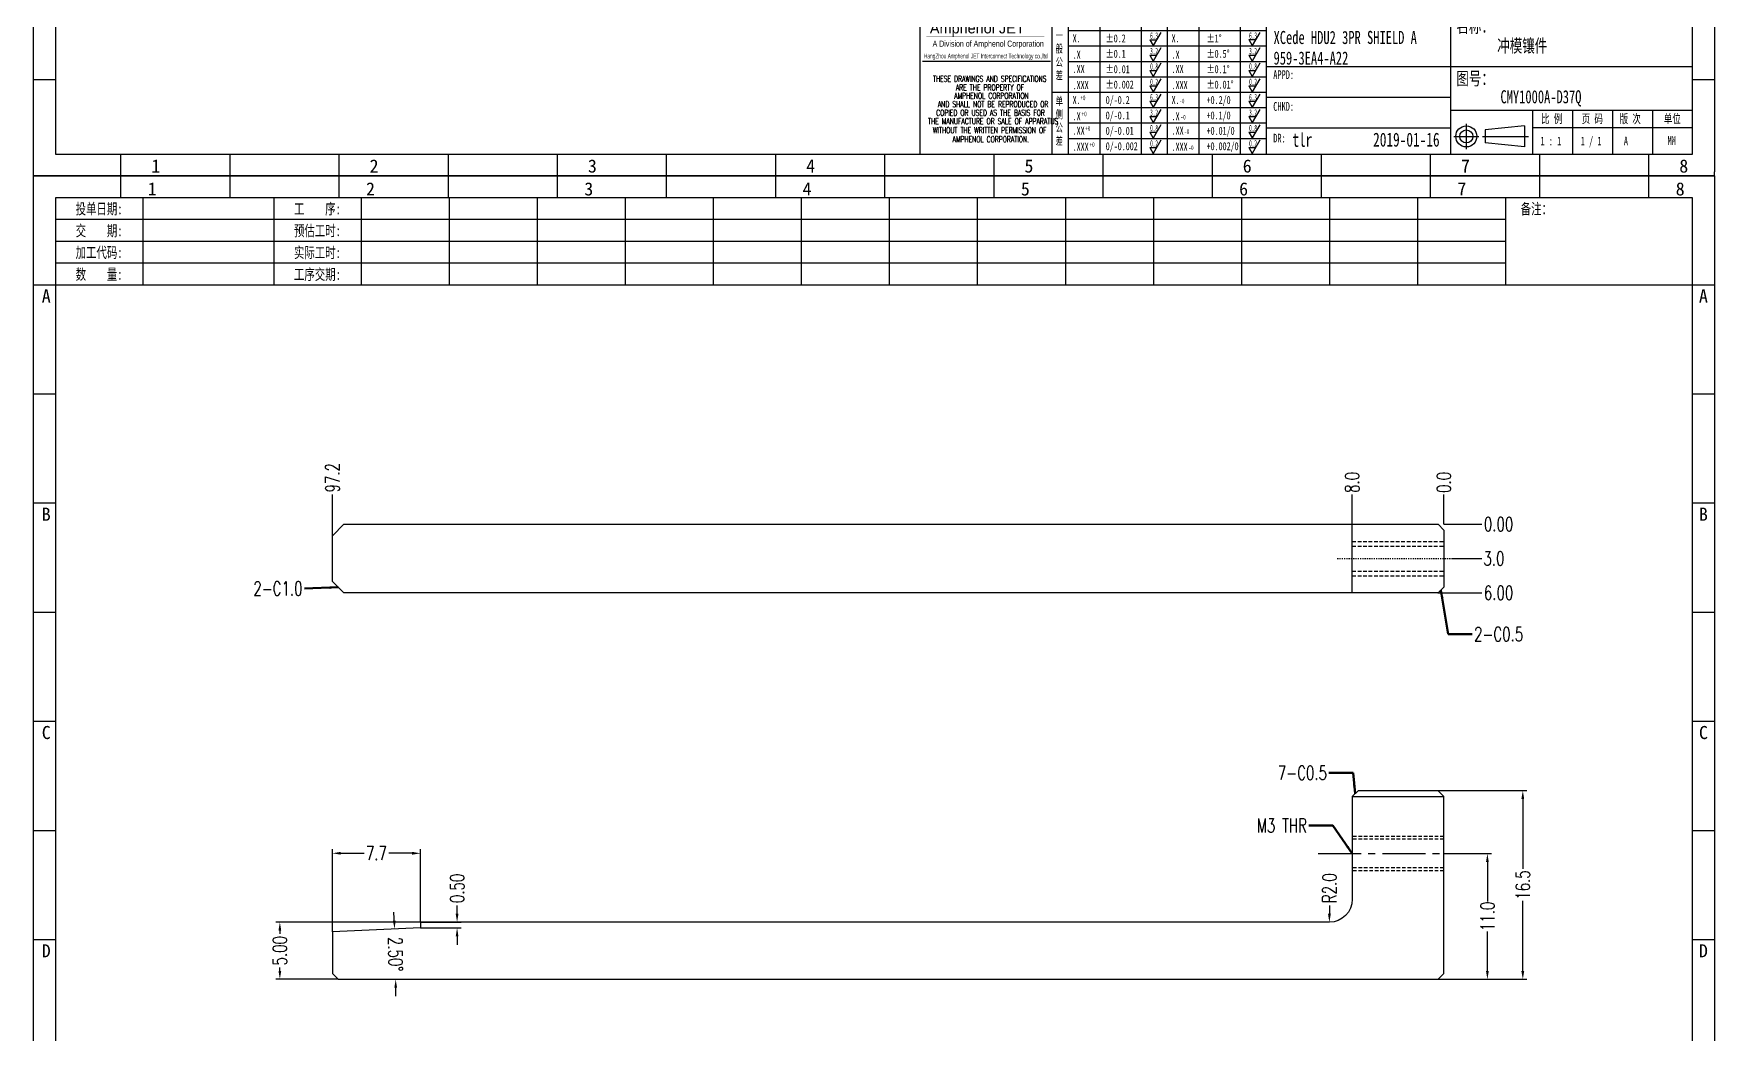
# Model space of a CAD drawing. Header units: millimetres. Extents: x -2852 to 5627, y -2271 to 1849.
# Drawn here: x -459.4 to -312.4, y -973.5 to -886 of the extents above; entities that cross this region are included whole.
import ezdxf
from ezdxf.enums import TextEntityAlignment as Align

# ---------------------------------------------------------------- set-up
doc = ezdxf.new("R2010")
doc.units = ezdxf.units.MM
doc.header["$PDSIZE"] = 3
doc.linetypes.add('CENTER2', pattern=[1.125, 0.75, -0.125, 0.125, -0.125])
doc.linetypes.add('DASHED2', pattern=[9.525, 6.35, -3.175])
for name, color, linetype in [('1', 7, 'Continuous'), ('11', 4, 'DASHED2'), ('41', 1, 'Continuous'), ('51', 1, 'CENTER2')]:
    doc.layers.add(name, color=color, linetype=linetype)
doc.styles.add('jet02', font='simplex.shx', dxfattribs={"width": 0.7})
doc.styles.get("Standard").update_dxf_attribs({"font": '仿宋_GB2312_0.ttf', "width": 0.7})
doc.styles.add('TEXTSTYLE_1', font='TRIUMB.TTF')
doc.styles.add('TEXTSTYLE_2', font='TRIUM.TTF')
doc.styles.add('tk', font='', dxfattribs={"width": 0.7})
doc.styles.add('tk 2', font='仿宋_GB2312_0.ttf', dxfattribs={"width": 0.65})
doc.styles.add('tk 4', font='simplex.shx', dxfattribs={"width": 0.65, "bigfont": 'bigfont.shx'})
doc.styles.get('tk').set_extended_font_data('NSimSun')
doc.dimstyles.new('jet02', dxfattribs={"dimtxt": 3.5, "dimasz": 2.1, "dimexe": 1, "dimexo": 0, "dimgap": 0.5, "dimtad": 0, "dimtoh": 1, "dimdec": 3, "dimzin": 9, "dimdsep": 46, "dimtxsty": 'jet02', "dimcen": 0, "dimclrt": 256, "dimazin": 2, "dimtfac": 1, "dimtdec": 3, "dimtofl": 0, "dimtmove": 0, "dimatfit": 1, "dimfxl": 0, "dimarcsym": 0})

# ---------------------------------------------------------------- blocks, each defined once
blk = doc.blocks.new('A3-N')
at = {"layer": '1', "color": 1}
for p, q in [((0, 0), (0, 296.73)), ((0, 296.73), (420, 296.73)), ((21.82, 291.27), (21.82, 296.73)), ((49.09, 291.27), (49.09, 296.73)), ((76.36, 291.27), (76.36, 296.73)), ((103.64, 291.27), (103.64, 296.73)), ((103.64, 291.27), (103.64, 296.73)), ((103.64, 291.27), (103.64, 296.73)), ((130.91, 291.27), (130.91, 296.73)), ((158.18, 291.27), (158.18, 296.73)), ((185.45, 291.27), (185.45, 296.73)), ((212.73, 291.27), (212.73, 296.73)), ((240, 291.27), (240, 296.73)), ((267.27, 291.27), (267.27, 296.73)), ((294.55, 291.27), (294.55, 296.73)), ((321.82, 291.27), (321.82, 296.73)), ((349.09, 291.27), (349.09, 296.73)), ((376.36, 291.27), (376.36, 296.73)), ((403.64, 291.27), (403.64, 296.73)), ((420, 296.73), (420, 1)), ((5.45, 269.45), (0, 269.45)), ((420, 269.45), (414.55, 269.45)), ((5.45, 242.18), (0, 242.18)), ((420, 242.18), (414.55, 242.18)), ((5.45, 214.91), (0, 214.91)), ((420, 214.91), (414.55, 214.91)), ((5.45, 187.64), (0, 187.64)), ((420, 187.64), (414.55, 187.64)), ((5.45, 160.36), (0, 160.36)), ((420, 160.36), (414.55, 160.36)), ((5.45, 133.09), (0, 133.09)), ((420, 133.09), (414.55, 133.09)), ((5.45, 105.82), (0, 105.82)), ((420, 105.82), (414.55, 105.82)), ((5.45, 78.55), (0, 78.55)), ((420, 78.55), (414.55, 78.55)), ((5.45, 51.27), (0, 51.27)), ((420, 51.27), (414.55, 51.27)), ((222.45, 49.09), (221.45, 49.09)), ((221.45, 49.09), (221.45, 40.36)), ((222.45, 49.09), (414.55, 49.09)), ((232.36, 49.09), (232.36, 40.36)), ((245.45, 49.09), (245.45, 40.36)), ((290.18, 49.09), (290.18, 40.36)), ((302.18, 49.09), (302.18, 40.36)), ((322.91, 49.09), (322.91, 40.36)), ((343.64, 49.09), (343.64, 40.36)), ((392.73, 40.36), (392.73, 49.09)), ((258.55, 40.36), (258.55, 5.44)), ((266.45, 40.36), (266.45, 5.44)), ((276.78, 40.36), (276.78, 5.45)), ((291.18, 40.36), (291.18, 5.45)), ((301.51, 40.37), (301.51, 5.46)), ((308.01, 40.36), (308.01, 5.45)), ((354.09, 40.36), (354.09, 5.45)), ((308.01, 32.39), (258.55, 32.39)), ((308.01, 28.54), (258.55, 28.54)), ((414.55, 27.27), (308.01, 27.27)), ((5.45, 24), (0, 24)), ((308.01, 24.69), (258.55, 24.69)), ((420, 24), (414.55, 24)), ((308.01, 16.99), (258.55, 16.99)), ((354.09, 19.63), (308.01, 19.63)), ((308.01, 13.14), (258.55, 13.14)), ((414.55, 16.36), (354.09, 16.36)), ((374.55, 16.36), (374.55, 5.45)), ((384.55, 16.36), (384.55, 5.45)), ((394.55, 16.36), (394.55, 5.45)), ((404.55, 16.36), (404.55, 5.45)), ((308.01, 9.29), (258.55, 9.29)), ((308.01, 11.99), (354.09, 11.99)), ((372.51, 12.49), (362.69, 11.5)), ((362.69, 11.5), (362.69, 8.23)), ((372.51, 12.49), (372.51, 7.25)), ((414.55, 12), (374.55, 12)), ((21.82, 0), (21.82, 5.45)), ((49.09, 0), (49.09, 5.45)), ((76.36, 0), (76.36, 5.45)), ((103.64, 0), (103.64, 5.45)), ((130.91, 0), (130.91, 5.45)), ((158.18, 0), (158.18, 5.45)), ((185.45, 0), (185.45, 5.45)), ((212.73, 0), (212.73, 5.45)), ((240, 0), (240, 5.45)), ((267.27, 0), (267.27, 5.45)), ((294.55, 0), (294.55, 5.45)), ((321.82, 0), (321.82, 5.45)), ((349.09, 0), (349.09, 5.45)), ((372.51, 7.25), (362.69, 8.23)), ((376.36, 0), (376.36, 5.45)), ((403.64, 0), (403.64, 5.45)), ((1, 0), (0, 0)), ((420, 0), (1, 0)), ((420, 0), (420, 1))]:
    blk.add_line(p, q, dxfattribs=at)
at = {"layer": '1'}
for p, q in [((414.55, 278.18), (414.55, 284.73)), ((221.45, 40.36), (221.45, 5.45)), ((221.45, 40.36), (414.55, 40.36)), ((221.45, 40.36), (414.55, 40.36)), ((254.41, 40.36), (254.41, 5.45)), ((283.28, 40.36), (283.28, 5.45)), ((308.01, 36.24), (258.55, 36.24)), ((222.08, 28.67), (254.12, 28.67)), ((308.01, 20.84), (254.41, 20.84))]:
    blk.add_line(p, q, dxfattribs=at)
at = {"layer": '1', "color": 1, "ltscale": 0.05}
for p, q in [((278.93, 34.04), (279.79, 32.56)), ((278.93, 34.04), (280.65, 34.04)), ((281.68, 35.84), (279.79, 32.56)), ((303.66, 34.05), (304.52, 32.56)), ((303.66, 34.05), (305.38, 34.05)), ((306.41, 35.84), (304.52, 32.56)), ((278.93, 30.19), (279.79, 28.71)), ((278.93, 30.19), (280.65, 30.19)), ((281.68, 31.99), (279.79, 28.71)), ((303.66, 30.2), (305.38, 30.2)), ((303.66, 30.2), (304.52, 28.71)), ((306.41, 31.99), (304.52, 28.71)), ((278.93, 26.34), (279.79, 24.86)), ((278.93, 26.34), (280.65, 26.34)), ((281.68, 28.14), (279.79, 24.86)), ((303.66, 26.35), (304.52, 24.86)), ((303.66, 26.35), (305.38, 26.35)), ((306.41, 28.14), (304.52, 24.86)), ((278.93, 22.49), (280.65, 22.49)), ((278.93, 22.49), (279.79, 21.01)), ((281.68, 24.29), (279.79, 21.01)), ((303.66, 22.5), (305.38, 22.5)), ((303.66, 22.5), (304.52, 21.01)), ((306.41, 24.29), (304.52, 21.01)), ((278.93, 18.66), (279.79, 17.17)), ((278.93, 18.66), (280.65, 18.66)), ((281.68, 20.45), (279.79, 17.17)), ((303.66, 18.66), (304.52, 17.18)), ((303.66, 18.66), (305.38, 18.66)), ((306.41, 20.46), (304.52, 17.18)), ((278.93, 14.81), (280.65, 14.81)), ((278.93, 14.81), (279.79, 13.32)), ((281.68, 16.6), (279.79, 13.32)), ((281.68, 12.75), (279.79, 9.47)), ((303.66, 14.81), (305.38, 14.81)), ((303.66, 14.81), (304.52, 13.33)), ((306.41, 16.61), (304.52, 13.33)), ((306.41, 12.76), (304.52, 9.48)), ((278.93, 10.96), (279.79, 9.47)), ((278.93, 10.96), (280.65, 10.96)), ((281.68, 8.9), (279.79, 5.62)), ((303.66, 10.96), (304.52, 9.48)), ((303.66, 10.96), (305.38, 10.96)), ((306.41, 8.91), (304.52, 5.63)), ((278.93, 7.11), (279.79, 5.62)), ((278.93, 7.11), (280.65, 7.11)), ((303.66, 7.11), (305.38, 7.11)), ((303.66, 7.11), (304.52, 5.63))]:
    blk.add_line(p, q, dxfattribs=at)
at = {"layer": '1', "color": 1, "ltscale": 0.1}
for p, q in [((358.01, 13.02), (358.01, 6.71)), ((354.86, 9.87), (361.17, 9.87)), ((362.03, 9.87), (373.54, 9.87))]:
    blk.add_line(p, q, dxfattribs=at)
at = {"layer": '1'}
blk.add_lwpolyline([(221.45, 5.45), (414.55, 5.45), (414.55, 291.27), (5.45, 291.27), (5.45, 5.45), (414.55, 5.45)], dxfattribs=at)
at = {"layer": '1', "color": 7, "linetype": 'Continuous', "const_width": 0.123}
blk.add_lwpolyline([(223.11, 34.74), (252.6, 34.76)], dxfattribs=at)
at = {"layer": '1', "color": 1}
for radius in [2.62, 1.64]:
    blk.add_circle((358.01, 9.87), radius, dxfattribs=at)
at = {"layer": '41'}
for p, q in [((27.27, 291.27), (27.27, 269.45)), ((60, 291.27), (60, 269.45)), ((81.82, 291.27), (81.82, 269.45)), ((103.82, 291.27), (103.82, 269.45)), ((125.82, 291.27), (125.82, 269.45)), ((147.82, 291.27), (147.82, 269.45)), ((169.82, 291.27), (169.82, 269.45)), ((191.82, 291.27), (191.82, 269.45)), ((213.82, 291.27), (213.82, 269.45)), ((235.82, 291.27), (235.82, 269.45)), ((257.82, 291.27), (257.82, 269.45)), ((279.82, 291.27), (279.82, 269.45)), ((301.82, 291.27), (301.82, 269.45)), ((323.82, 291.27), (323.82, 269.45)), ((345.82, 291.27), (345.82, 269.45)), ((367.82, 291.27), (367.82, 269.45)), ((367.82, 285.82), (5.45, 285.82)), ((367.82, 280.36), (5.45, 280.36)), ((367.82, 274.91), (5.45, 274.91)), ((414.55, 269.45), (5.45, 269.45))]:
    blk.add_line(p, q, dxfattribs=at)
at = {"layer": '1', "color": 1}
for s, p in [('1', (29.64, 295.11)), ('2', (84.18, 295.11)), ('3', (138.73, 295.11)), ('4', (193.27, 295.11)), ('5', (247.82, 295.11)), ('6', (302.36, 295.11)), ('7', (356.91, 295.11)), ('8', (411.45, 295.11)), ('1', (30.53, 4.11)), ('2', (85.08, 4.11)), ('3', (139.62, 4.11)), ('4', (194.17, 4.11)), ('5', (248.72, 4.11)), ('6', (303.26, 4.11)), ('7', (357.81, 4.11)), ('8', (412.35, 4.11))]:
    blk.add_text(s, height=3.27, dxfattribs=at).set_placement(p, align=Align.TOP_CENTER)
at = {"layer": '1', "style": 'tk', "width": 0.7}
for s, p in [('投单日期:', (16.36, 288.55)), ('工    序:', (70.91, 288.55)), ('备注：', (375.51, 288.55)), ('交    期:', (16.36, 283.09)), ('预估工时:', (70.91, 283.09)), ('加工代码:', (16.36, 277.64)), ('实际工时:', (70.91, 277.64)), ('数    量:', (16.36, 272.18)), ('工序交期:', (70.91, 272.18))]:
    blk.add_text(s, height=2.727, dxfattribs=at).set_placement(p, align=Align.MIDDLE)
at = {"layer": '1', "color": 1}
for s, p in [('A', (2.04, 268.36)), ('B', (2.04, 213.82)), ('C', (2.04, 159.27)), ('D', (2.04, 104.73)), ('E', (2.04, 50.18))]:
    blk.add_text(s, height=3.27, dxfattribs=at).set_placement(p, align=Align.TOP_LEFT)
for s, p in [('A', (418.37, 268.36)), ('B', (418.37, 213.82)), ('C', (418.37, 159.27)), ('D', (418.37, 104.73)), ('E', (418.37, 50.18))]:
    blk.add_text(s, height=3.27, dxfattribs=at).set_placement(p, align=Align.TOP_RIGHT)
at = {"layer": '1', "color": 1, "style": 'tk 2', "width": 0.7}
for s, height, p in [('序号', 3.273, (222.96, 43.34)), ('件号', 3.273, (234.62, 43.61)), ('零件名称', 3.273, (258.97, 43.61)), ('数量', 3.273, (292.3, 43.78)), ('材料', 3.273, (309.27, 43.78)), ('热处理', 3.273, (328.71, 43.78)), ('外形尺寸', 3.273, (358.94, 43.78)), ('说明', 3.273, (399.61, 43.78)), ('料号：', 2.182, (309.77, 37.46)), ('名称：', 3.273, (355.52, 35.79)), ('图号：', 3.273, (355.52, 22.7)), ('比 例', 2.182, (376.69, 13.18)), ('页 码', 2.182, (386.85, 13.18)), ('版 次', 2.182, (396.31, 13.18)), ('单位', 2.182, (407.35, 13.18))]:
    blk.add_text(s, height=height, dxfattribs=at).set_placement(p)
at = {"layer": '1', "color": 7, "linetype": 'Continuous', "style": 'TEXTSTYLE_1'}
blk.add_text('Amphenol JET', height=2.7, dxfattribs=at).set_placement((223.96, 35.61))
at = {"layer": '1', "color": 7, "linetype": 'Continuous'}
for s, height, style, width, p in [('A Division of Amphenol Corporation', 1.5, 'TEXTSTYLE_2', 0.7, (224.64, 32.29)), ('HangZhou Amphenol JET Interconnect Technology co.,ltd ', 1.2, 'TEXTSTYLE_2', 0.6, (222.47, 29.36)), ('THESE DRAWINGS AND SPECIFICATIONS', 1.5, 'tk 4', 0.6, (224.73, 23.52)), ('ARE THE PROPERTY OF', 1.5, 'tk 4', 0.6, (230.45, 21.35)), ('AND SHALL NOT BE REPRODUCED OR', 1.5, 'tk 4', 0.6, (225.95, 17.17)), ('AMPHENOL CORPORATION', 1.5, 'tk 4', 0.6, (230.04, 19.27)), ('THE MANUFACTURE OR SALE OF APPARATUS', 1.5, 'tk 4', 0.6, (223.5, 12.92)), ('COPIED OR USED AS THE BASIS FOR', 1.5, 'tk 4', 0.6, (225.54, 15.02)), ('WITHOUT THE WRITTEN PERMISSION OF', 1.5, 'tk 4', 0.6, (224.73, 10.67)), ('AMPHENOL CORPORATION.', 1.5, 'tk 4', 0.6, (229.63, 8.4))]:
    blk.add_text(s, height=height, dxfattribs=dict(at, style=style, width=width)).set_placement(p)
at = {"layer": '1', "color": 1, "style": 'tk 2', "width": 0.7}
for s, p in [('X.', (259.64, 34.37)), ('%%P0.2', (267.9, 34.37)), ('X.', (284.37, 34.37)), ('%%P1%%D', (293.12, 34.37)), ('.X', (259.64, 30.28)), ('%%P0.1', (267.9, 30.52)), ('.X', (284.37, 30.28)), ('%%P0.5%%D', (293.12, 30.52)), ('.XX', (259.64, 26.71)), ('%%P0.01', (267.9, 26.67)), ('.XX', (284.37, 26.71)), ('%%P0.1%%D', (293.12, 26.67)), ('.XXX', (259.64, 22.68)), ('%%P0.002', (267.9, 22.82)), ('.XXX', (284.37, 22.68)), ('%%P0.01%%D', (293.12, 22.82)), ('X.', (259.64, 18.97)), ('0/-0.2', (267.9, 18.97)), ('X.', (284.37, 18.97)), ('+0.2/0', (293.12, 18.97)), ('.X', (259.64, 14.88)), ('0/-0.1', (267.9, 15.12)), ('.X', (284.37, 14.88)), ('+0.1/0', (293.12, 15.12)), ('.XX', (259.64, 11.31)), ('0/-0.01', (267.9, 11.27)), ('0/-0.002', (267.9, 7.42)), ('.XX', (284.37, 11.31)), ('+0.01/0', (293.12, 11.27)), ('+0.002/0', (293.12, 7.42)), ('.XXX', (259.64, 7.28)), ('.XXX', (284.37, 7.28))]:
    blk.add_text(s, height=2, dxfattribs=at).set_placement(p, align=Align.MIDDLE_LEFT)
at = {"layer": '1', "color": 1, "ltscale": 0.05, "style": 'tk 2', "width": 0.5}
for s, p in [('6.3', (279.01, 34.26)), ('6.3', (303.74, 34.27)), ('3.2', (279.01, 30.41)), ('3.2', (303.74, 30.42)), ('0.8', (279.01, 26.56)), ('0.8', (303.74, 26.57)), ('0.2', (279.01, 22.71)), ('0.2', (303.74, 22.72)), ('6.3', (279.01, 18.87)), ('6.3', (303.74, 18.88)), ('3.2', (279.01, 15.02)), ('0.8', (279.01, 11.17)), ('3.2', (303.74, 15.03)), ('0.8', (303.74, 11.18)), ('0.2', (279.01, 7.32)), ('0.2', (303.74, 7.33))]:
    blk.add_text(s, height=1.6, dxfattribs=at).set_placement(p)
at = {"layer": '1', "style": 'tk 2', "width": 0.7}
for s, p in [('APPD:', (309.77, 24.21)), ('CHKD:', (309.77, 16.27)), ('DR:', (309.77, 8.35))]:
    blk.add_text(s, height=2.182, dxfattribs=at).set_placement(p)
at = {"layer": '1', "color": 7, "style": 'tk 2', "width": 0.7}
blk.add_text('MM', height=2.182, dxfattribs=at).set_placement((408.31, 7.75))
at = {"layer": '1', "color": 1, "ltscale": 0.05, "char_height": 1.5, "width": 6.3627, "attachment_point": 1, "style": 'tk 2'}
for s, insert in [('尺  寸', (260.31, 39.25)), ('公  差', (268.17, 39.25)), ('粗糙度', (277.98, 39.25)), ('尺  寸', (285.2, 39.25)), ('公  差', (293.18, 39.25)), ('粗糙度', (302.71, 39.26))]:
    blk.add_mtext(s, dxfattribs=dict(at, insert=insert))
at = {"layer": '1', "ltscale": 0.05, "char_height": 2, "width": 2.5195, "attachment_point": 1, "style": 'tk 2'}
for s, insert in [('一般公差', (255.39, 36.11)), ('单侧公差', (255.39, 19.71))]:
    blk.add_mtext(s, dxfattribs=dict(at, insert=insert))
at = {"layer": '1', "color": 1, "ltscale": 0.05, "char_height": 1.2, "width": 5.1396, "attachment_point": 1, "line_spacing_factor": 0.8, "style": 'tk 2'}
for s, insert in [('+0', (261.58, 20.13)), ('-0', (286.31, 19.33)), ('+0', (261.88, 16.09)), ('-0', (286.61, 15.29)), ('+0', (262.79, 12.45)), ('+0', (263.87, 8.44)), ('-0', (287.51, 11.65)), ('-0', (288.59, 7.64))]:
    blk.add_mtext(s, dxfattribs=dict(at, insert=insert))
at = {"layer": '1', "style": 'tk 2', "width": 0.7}
for tag, p in [('PATR-NO1', (309.84, 32.96)), ('TITLE', (365.74, 30.9)), ('PATR-NO2', (309.84, 27.81)), ('DWG-NO:', (366.54, 18.14))]:
    blk.add_attdef(tag, p, '', height=3.27, dxfattribs=at)
at = {"layer": '1', "color": 1, "style": 'tk 2', "width": 0.7}
for tag, p in [('DRAW', (314.55, 7.27)), ('DATE', (334.72, 7.32))]:
    blk.add_attdef(tag, p, '', height=3.49, dxfattribs=at)
at = {"layer": '1', "style": 'tk 2', "width": 0.7}
for tag, p in [('SCALE', (376.55, 8.73)), ('SHEET', (386.6, 8.72)), ('REV', (397.38, 8.73))]:
    blk.add_attdef(tag, text='', height=2.18, dxfattribs=at).set_placement(p, align=Align.MIDDLE_LEFT)
blk = doc.blocks.new('*D3348')
at = {"layer": '41', "ltscale": 0.05}
blk.add_line((579.12, -3381.3), (582.44, -3381.3), dxfattribs=at)
at = {"layer": 'Defpoints', "color": 0, "ltscale": 0.05}
for p in [(579.12, -3381.3), (579.12, -3381.3), (582.44, -3381.3)]:
    blk.add_point(p, dxfattribs=at)
at = {"layer": '41', "ltscale": 0.05, "insert": (583.92, -3381.3), "char_height": 1.225, "attachment_point": 5, "style": 'jet02'}
blk.add_mtext('0.00', dxfattribs=at)
blk = doc.blocks.new('*D3349')
at = {"layer": '41', "ltscale": 0.05}
blk.add_line((578.62, -3387.3), (582.44, -3387.3), dxfattribs=at)
at = {"layer": 'Defpoints', "color": 0, "ltscale": 0.05}
for p in [(579.12, -3381.3), (578.62, -3387.3), (582.44, -3387.3)]:
    blk.add_point(p, dxfattribs=at)
at = {"layer": '41', "ltscale": 0.05, "insert": (583.92, -3387.3), "char_height": 1.225, "attachment_point": 5, "style": 'jet02'}
blk.add_mtext('6.00', dxfattribs=at)
blk = doc.blocks.new('*D3350')
at = {"layer": '41', "ltscale": 0.05}
blk.add_line((579.84, -3384.3), (582.44, -3384.3), dxfattribs=at)
at = {"layer": 'Defpoints', "color": 0, "ltscale": 0.05}
for p in [(579.12, -3381.3), (579.84, -3384.3), (582.44, -3384.3)]:
    blk.add_point(p, dxfattribs=at)
at = {"layer": '41', "ltscale": 0.05, "insert": (583.51, -3384.3), "char_height": 1.225, "attachment_point": 5, "style": 'jet02'}
blk.add_mtext('3.0', dxfattribs=at)
blk = doc.blocks.new('*D3351')
at = {"layer": '41', "ltscale": 0.05}
blk.add_line((579.12, -3381.3), (579.12, -3378.71), dxfattribs=at)
at = {"layer": 'Defpoints', "color": 0, "ltscale": 0.05}
for p in [(579.12, -3378.71), (579.12, -3381.3), (579.12, -3381.3)]:
    blk.add_point(p, dxfattribs=at)
at = {"layer": '41', "ltscale": 0.05, "insert": (579.12, -3377.64), "char_height": 1.225, "attachment_point": 5, "rotation": 90, "style": 'jet02'}
blk.add_mtext('0.0', dxfattribs=at)
blk = doc.blocks.new('*D3352')
at = {"layer": '41', "ltscale": 0.05}
blk.add_line((481.92, -3382.3), (481.92, -3378.71), dxfattribs=at)
at = {"layer": 'Defpoints', "color": 0, "ltscale": 0.05}
for p in [(481.92, -3378.71), (481.92, -3382.3), (579.12, -3381.3)]:
    blk.add_point(p, dxfattribs=at)
at = {"layer": '41', "ltscale": 0.05, "insert": (481.92, -3377.23), "char_height": 1.225, "attachment_point": 5, "rotation": 90, "style": 'jet02'}
blk.add_mtext('97.2', dxfattribs=at)
blk = doc.blocks.new('*D3353')
at = {"layer": '41', "ltscale": 0.05}
blk.add_line((571.12, -3381.3), (571.12, -3378.71), dxfattribs=at)
at = {"layer": 'Defpoints', "color": 0, "ltscale": 0.05}
for p in [(571.12, -3378.71), (571.12, -3381.3), (579.12, -3381.3)]:
    blk.add_point(p, dxfattribs=at)
at = {"layer": '41', "ltscale": 0.05, "insert": (571.12, -3377.64), "char_height": 1.225, "attachment_point": 5, "rotation": 90, "style": 'jet02'}
blk.add_mtext('8.0', dxfattribs=at)
blk = doc.blocks.new('*D3354')
at = {"layer": '41', "ltscale": 0.05}
for p, q in [((578.62, -3404.6), (586.39, -3404.6)), ((586.04, -3405.34), (586.04, -3411.45)), ((586.04, -3420.37), (586.04, -3414.25)), ((578.62, -3421.1), (586.39, -3421.1))]:
    blk.add_line(p, q, dxfattribs=at)
for points in [[(585.91, -3405.34), (586.16, -3405.34), (586.04, -3404.6)], [(585.91, -3420.37), (586.16, -3420.37), (586.04, -3421.1)]]:
    blk.add_solid(points, dxfattribs=at)
at = {"layer": 'Defpoints', "color": 0, "ltscale": 0.05}
for p in [(578.62, -3404.6), (578.62, -3421.1), (586.04, -3421.1)]:
    blk.add_point(p, dxfattribs=at)
at = {"layer": '41', "ltscale": 0.05, "insert": (586.04, -3412.85), "char_height": 1.225, "attachment_point": 5, "rotation": 90, "style": 'jet02'}
blk.add_mtext('16.5', dxfattribs=at)
blk = doc.blocks.new('*D3355')
at = {"layer": '41', "ltscale": 0.05}
for p, q in [((579.12, -3410.1), (583.29, -3410.1)), ((582.94, -3410.84), (582.94, -3414.28)), ((582.94, -3420.37), (582.94, -3416.92)), ((578.62, -3421.1), (583.29, -3421.1))]:
    blk.add_line(p, q, dxfattribs=at)
for points in [[(582.82, -3410.84), (583.06, -3410.84), (582.94, -3410.1)], [(582.82, -3420.37), (583.06, -3420.37), (582.94, -3421.1)]]:
    blk.add_solid(points, dxfattribs=at)
at = {"layer": 'Defpoints', "color": 0, "ltscale": 0.05}
for p in [(579.12, -3410.1), (578.62, -3421.1), (582.94, -3421.1)]:
    blk.add_point(p, dxfattribs=at)
at = {"layer": '41', "ltscale": 0.05, "insert": (582.94, -3415.6), "char_height": 1.225, "attachment_point": 5, "rotation": 90, "style": 'jet02'}
blk.add_mtext('11.0', dxfattribs=at)
blk = doc.blocks.new('*D3356')
at = {"layer": '41', "ltscale": 0.05}
blk.add_line((569.12, -3414.63), (569.12, -3415.37), dxfattribs=at)
blk.add_solid([(569, -3415.37), (569.25, -3415.37), (569.12, -3416.1)], dxfattribs=at)
at = {"layer": 'Defpoints', "color": 0, "ltscale": 0.05}
for p in [(569.12, -3414.1), (569.12, -3416.1)]:
    blk.add_point(p, dxfattribs=at)
at = {"layer": '41', "ltscale": 0.05, "insert": (569.12, -3413.13), "char_height": 1.225, "attachment_point": 5, "rotation": 90, "style": 'jet02'}
blk.add_mtext('R2.0', dxfattribs=at)
blk = doc.blocks.new('*D3357')
at = {"layer": '41', "ltscale": 0.05}
for p, q in [((481.92, -3416.94), (481.92, -3409.73)), ((482.66, -3410.08), (484.7, -3410.08)), ((488.89, -3410.08), (486.85, -3410.08)), ((489.62, -3416.1), (489.62, -3409.73))]:
    blk.add_line(p, q, dxfattribs=at)
for points in [[(482.66, -3409.95), (482.66, -3410.2), (481.92, -3410.08)], [(488.89, -3409.95), (488.89, -3410.2), (489.62, -3410.08)]]:
    blk.add_solid(points, dxfattribs=at)
at = {"layer": 'Defpoints', "color": 0, "ltscale": 0.05}
for p in [(481.92, -3410.08), (489.62, -3416.1), (481.92, -3416.94)]:
    blk.add_point(p, dxfattribs=at)
at = {"layer": '41', "ltscale": 0.05, "insert": (485.77, -3410.08), "char_height": 1.225, "attachment_point": 5, "style": 'jet02'}
blk.add_mtext('7.7', dxfattribs=at)
blk = doc.blocks.new('*D3358')
at = {"layer": '41', "ltscale": 0.05}
for p, q in [((492.83, -3415.37), (492.83, -3414.63)), ((489.62, -3416.1), (493.18, -3416.1)), ((489.62, -3416.6), (493.18, -3416.6)), ((492.83, -3417.34), (492.83, -3418.07))]:
    blk.add_line(p, q, dxfattribs=at)
for points in [[(492.71, -3415.37), (492.95, -3415.37), (492.83, -3416.1)], [(492.71, -3417.34), (492.95, -3417.34), (492.83, -3416.6)]]:
    blk.add_solid(points, dxfattribs=at)
at = {"layer": 'Defpoints', "color": 0, "ltscale": 0.05}
for p in [(489.62, -3416.1), (492.83, -3416.1), (489.62, -3416.6)]:
    blk.add_point(p, dxfattribs=at)
at = {"layer": '41', "ltscale": 0.05, "insert": (492.83, -3413.15), "char_height": 1.225, "attachment_point": 5, "rotation": 90, "style": 'jet02'}
blk.add_mtext('0.50', dxfattribs=at)
blk = doc.blocks.new('*D3359')
at = {"layer": '41', "ltscale": 0.05}
for start, end in [(2.9173, 3.3347), (359.1653, 359.5827)]:
    blk.add_arc((386.56, -3421.1), 100.91, start, end, dxfattribs=at)
for points in [[(487.45, -3415.96), (487.21, -3415.97), (487.37, -3416.7)], [(487.34, -3421.84), (487.58, -3421.84), (487.46, -3421.1)]]:
    blk.add_solid(points, dxfattribs=at)
at = {"layer": 'Defpoints', "color": 0, "ltscale": 0.05}
for p in [(481.92, -3416.94), (489.62, -3416.6), (487.45, -3419.63), (482.42, -3421.1), (578.62, -3421.1)]:
    blk.add_point(p, dxfattribs=at)
at = {"layer": '41', "ltscale": 0.05, "insert": (487.44, -3418.9), "char_height": 1.225, "attachment_point": 5, "rotation": 271.25, "style": 'jet02'}
blk.add_mtext('2.50°', dxfattribs=at)
blk = doc.blocks.new('*D3360')
at = {"layer": '41', "ltscale": 0.05}
for p, q in [((489.62, -3416.1), (476.98, -3416.1)), ((477.33, -3416.84), (477.33, -3417.12)), ((477.33, -3420.37), (477.33, -3420.08)), ((482.42, -3421.1), (476.98, -3421.1))]:
    blk.add_line(p, q, dxfattribs=at)
for points in [[(477.21, -3416.84), (477.45, -3416.84), (477.33, -3416.1)], [(477.21, -3420.37), (477.45, -3420.37), (477.33, -3421.1)]]:
    blk.add_solid(points, dxfattribs=at)
at = {"layer": 'Defpoints', "color": 0, "ltscale": 0.05}
for p in [(489.62, -3416.1), (477.33, -3421.1), (482.42, -3421.1)]:
    blk.add_point(p, dxfattribs=at)
at = {"layer": '41', "ltscale": 0.05, "insert": (477.33, -3418.6), "char_height": 1.225, "attachment_point": 5, "rotation": 90, "style": 'jet02'}
blk.add_mtext('5.00', dxfattribs=at)

msp = doc.modelspace()

# ---------------------------------------------------------------- linework, layer by layer
at = {"layer": '1', "ltscale": 0.05}
for p, q in [((-344.0834, -934.8747), (-344.0834, -928.8747)), ((-344.0834, -952.6714), (-336.0834, -952.6714))]:
    msp.add_line(p, q, dxfattribs=at)
msp.add_lwpolyline([(-336.0834, -934.3747), (-336.5834, -934.8747), (-432.2834, -934.8747), (-433.2834, -933.8747), (-433.2834, -929.8747), (-432.2834, -928.8747), (-336.5834, -928.8747), (-336.0834, -929.3747)], close=True, dxfattribs=at)
msp.add_lwpolyline([(-336.0834, -952.6714), (-336.5834, -952.1714), (-343.5834, -952.1714), (-344.0834, -952.6714), (-344.0834, -961.6714, -0.41421356), (-346.0834, -963.6714), (-425.5834, -963.6714), (-425.5834, -964.1714), (-433.2834, -964.5076), (-433.2834, -968.1714), (-432.7834, -968.6714), (-336.5834, -968.6714), (-336.0834, -968.1714)], format="xyb", close=True, dxfattribs=at)
at = {"layer": '11', "color": 3, "ltscale": 0.05}
for p, q in [((-344.0834, -930.3747), (-336.0834, -930.3747)), ((-344.0834, -933.3747), (-336.0834, -933.3747))]:
    msp.add_line(p, q, dxfattribs=at)
at = {"layer": '11', "ltscale": 0.05}
for p, q in [((-344.0834, -930.7747), (-336.0834, -930.7747)), ((-344.0834, -932.9747), (-336.0834, -932.9747))]:
    msp.add_line(p, q, dxfattribs=at)
for points in [[(-336.0834, -956.1714), (-344.0834, -956.1714)], [(-336.0834, -956.4214), (-344.0834, -956.4214)], [(-336.0834, -958.9214), (-344.0834, -958.9214)], [(-336.0834, -959.1714), (-344.0834, -959.1714)]]:
    msp.add_lwpolyline(points, dxfattribs=at)
at = {"layer": '51', "ltscale": 0.05}
msp.add_line((-345.4016, -931.8747), (-335.366, -931.8747), dxfattribs=at)
at = {"layer": '51', "ltscale": 5}
msp.add_lwpolyline([(-347.0681, -957.6714), (-335.6368, -957.6714)], dxfattribs=at)

# ---------------------------------------------------------------- block references
at = {"layer": '1', "ltscale": 0.05, "xscale": 0.3500000000000227, "yscale": 0.3500000000000227, "zscale": 0.3500000000000227}
for p, values in [((-459.4145, -898.4035), {'DWG-NO:': 'CMY1000A-D37Q', 'TITLE': '冲模镶件', 'REV': 'A', 'SHEET': '1 / 1', 'DRAW': 'tlr', 'DATE': '2019-01-16', 'PATR-NO1': 'XCede HDU2 3PR SHIELD A', 'PATR-NO2': '959-3EA4-A22', 'SCALE': '1 : 1'}), ((-459.4145, -1002.2581), {'DWG-NO:': 'CMY1000A-D37R', 'TITLE': '冲模镶件', 'REV': 'A', 'SHEET': '1 / 1', 'DRAW': 'tlr', 'DATE': '2019-01-16', 'PATR-NO1': 'XCede HDU2 3PR SHIELD A', 'PATR-NO2': '959-3EA4-A22', 'SCALE': '1 : 1'})]:
    msp.add_blockref('A3-N', p, dxfattribs=at).add_auto_attribs(values)

# ---------------------------------------------------------------- texts
at = {"layer": '41', "ltscale": 0.05, "char_height": 1.225, "style": 'jet02'}
for s, insert, attachment_point in [('2-C1.0', (-435.8959, -934.4974), 6), ('2-C0.5', (-333.4338, -938.4841), 4), ('7-C0.5', (-346.2958, -950.6089), 6), ('M3 THR', (-348.0589, -955.2234), 6)]:
    msp.add_mtext(s, dxfattribs=dict(at, insert=insert, attachment_point=attachment_point))

# ---------------------------------------------------------------- dimensions: what is measured, and where the dimension line sits
at = {"layer": '41', "ltscale": 0.05}
for feature_location, offset, dtype, origin, override, picture, middle, set_off in [((-433.2834, -929.8747), (0, 3.5947), 1, (-336.0834, -928.8747), {"dimscale": 0.35, "dimtoh": 0, "dimdec": 1, "dimzin": 1, "dimclrd": 256, "dimclre": 256, "dimadec": 1, "dimazin": 0, "dimatfit": 3, "dimlwd": 65535, "dimlwe": 65535}, '*D3352', (-433.2834, -924.7983), (-915.2077, 2452.4298)), ((-344.0834, -928.8747), (0, 2.5947), 1, (-336.0834, -928.8747), {"dimscale": 0.35, "dimtoh": 0, "dimdec": 1, "dimzin": 1, "dimclrd": 256, "dimclre": 256, "dimadec": 1, "dimazin": 0, "dimatfit": 3, "dimlwd": 65535, "dimlwe": 65535}, '*D3353', (-344.0834, -925.2066), (-915.2077, 2452.4298)), ((-336.0834307503, -928.8746598382), (0, 2.5947135223), 1, (-336.0834307503, -928.8746598382), {"dimscale": 0.35, "dimtoh": 0, "dimdec": 1, "dimzin": 1, "dimclrd": 256, "dimclre": 256, "dimadec": 1, "dimazin": 0, "dimatfit": 3, "dimlwd": 65535, "dimlwe": 65535}, '*D3351', (-336.0834307503, -925.2066129825), (-915.2077048823, 2452.4298167741)), ((-336.5834, -934.8747), (3.8122, 0), 0, (-336.0834, -928.8747), {"dimscale": 0.35, "dimtoh": 0, "dimdec": 2, "dimzin": 1, "dimclrd": 256, "dimclre": 256, "dimazin": 0, "dimatfit": 3, "dimlwd": 65535, "dimlwe": 65535}, '*D3349', (-331.2896, -934.8747), (-915.2077, 2452.4298)), ((-336.0834307503, -928.8746598382), (3.3121639751, 0), 0, (-336.0834307503, -928.8746598382), {"dimscale": 0.35, "dimtoh": 0, "dimdec": 2, "dimzin": 1, "dimclrd": 256, "dimclre": 256, "dimazin": 0, "dimatfit": 3, "dimlwd": 65535, "dimlwe": 65535}, '*D3348', (-331.2896001086, -928.8746598382), (-915.2077048823, 2452.4298167741)), ((-335.366, -931.8747), (2.5947, 0), 0, (-336.0834, -928.8747), {"dimscale": 0.35, "dimtoh": 0, "dimdec": 1, "dimzin": 1, "dimclrd": 256, "dimclre": 256, "dimadec": 1, "dimazin": 0, "dimatfit": 3, "dimlwd": 65535, "dimlwe": 65535}, '*D3350', (-331.6979, -931.8747), (-915.2077, 2452.4298))]:
    dim = msp.add_ordinate_dim(feature_location=feature_location, offset=offset, dtype=dtype, origin=origin, dimstyle='jet02', override=override, dxfattribs=at)
    dim.commit()
    dim.dimension.update_dxf_attribs({"geometry": picture, "text_midpoint": middle, "insert": set_off})
for base, p1, p2, override, picture, middle in [((-329.172, -968.6714), (-336.5834, -952.1714), (-336.5834, -968.6714), {"dimscale": 0.35, "dimtoh": 0, "dimdec": 1, "dimzin": 1, "dimclrd": 256, "dimclre": 256, "dimadec": 1, "dimazin": 0, "dimatfit": 3, "dimlwd": 65535, "dimlwe": 65535}, '*D3354', (-329.172, -960.4214)), ((-332.2702, -968.6714), (-336.0834, -957.6714), (-336.5834, -968.6714), {"dimscale": 0.35, "dimtoh": 0, "dimdec": 1, "dimzin": 1, "dimclrd": 256, "dimclre": 256, "dimadec": 1, "dimazin": 0, "dimatfit": 3, "dimlwd": 65535, "dimlwe": 65535}, '*D3355', (-332.2702, -963.1714)), ((-422.3783, -963.6714), (-425.5834, -964.1714), (-425.5834, -963.6714), {"dimscale": 0.35, "dimtoh": 0, "dimdec": 2, "dimzin": 1, "dimclrd": 256, "dimclre": 256, "dimazin": 0, "dimatfit": 3, "dimlwd": 65535, "dimlwe": 65535}, '*D3358', (-422.3783, -960.7197)), ((-437.8786, -968.6714), (-425.5834, -963.6714), (-432.7834, -968.6714), {"dimscale": 0.35, "dimtoh": 0, "dimdec": 2, "dimzin": 1, "dimclrd": 256, "dimclre": 256, "dimazin": 0, "dimatfit": 3, "dimlwd": 65535, "dimlwe": 65535}, '*D3360', (-437.8786, -966.1714))]:
    dim = msp.add_linear_dim(base=base, p1=p1, p2=p2, angle=90, dimstyle='jet02', override=override, dxfattribs=at)
    dim.commit()
    dim.dimension.update_dxf_attribs({"geometry": picture, "text_midpoint": middle, "insert": (-915.2077, 2452.4298)})
dim = msp.add_linear_dim(base=(-433.2834, -957.6465), p1=(-425.5834, -963.6714), p2=(-433.2834, -964.5076), dimstyle='jet02', override={"dimscale": 0.35, "dimtoh": 0, "dimdec": 1, "dimzin": 1, "dimclrd": 256, "dimclre": 256, "dimadec": 1, "dimazin": 0, "dimatfit": 3, "dimlwd": 65535, "dimlwe": 65535}, dxfattribs=at)
dim.commit()
dim.dimension.update_dxf_attribs({"geometry": '*D3357', "text_midpoint": (-429.4334, -957.6465), "insert": (-915.2077, 2452.4298)})
dim = msp.add_radius_dim(center=(-346.0834, -961.6714), mpoint=(-346.0834, -963.6714), dimstyle='jet02', override={"dimscale": 0.35, "dimtoh": 0, "dimdec": 1, "dimzin": 1, "dimclrd": 256, "dimclre": 256, "dimadec": 1, "dimazin": 0, "dimtmove": 1, "dimatfit": 3, "dimlwd": 65535, "dimlwe": 65535}, dxfattribs=at)
dim.commit()
dim.dimension.update_dxf_attribs({"geometry": '*D3356', "text_midpoint": (-346.0834, -960.6993), "dimtype": 132, "insert": (-915.2077, 2452.4298)})
dim = msp.add_angular_dim_2l(base=(-427.7555, -967.2039), line1=((-432.7834, -968.6714), (-336.5834, -968.6714)), line2=((-425.5834, -964.1714), (-433.2834, -964.5076)), dimstyle='jet02', override={"dimscale": 0.35, "dimtoh": 0, "dimdec": 2, "dimzin": 1, "dimclrd": 256, "dimclre": 256, "dimazin": 0, "dimatfit": 3, "dimlwd": 65535, "dimlwe": 65535}, dxfattribs=at)
dim.commit()
dim.dimension.update_dxf_attribs({"geometry": '*D3359', "text_midpoint": (-427.7689, -966.4702), "insert": (-915.2077, 2452.4298)})

# ---------------------------------------------------------------- leaders
at = {"layer": '41', "ltscale": 0.05, "annotation_type": 0, "has_hookline": 1}
for points, override, hookline_direction, text_width in [([(-432.7834, -934.3747), (-435.7209, -934.4974)], {"dimscale": 0.35, "dimtoh": 0, "dimzin": 1, "dimclrd": 256, "dimclre": 256, "dimadec": 3, "dimazin": 0, "dimatfit": 3, "dimlwd": 65535, "dimlwe": 65535}, 1, 4.3692), ([(-336.3334, -934.6247), (-335.7088, -938.4841), (-333.6088, -938.4841)], {"dimscale": 0.35, "dimtoh": 0, "dimzin": 1, "dimclrd": 256, "dimclre": 256, "dimadec": 3, "dimazin": 0, "dimatfit": 3, "dimlwd": 65535, "dimlwe": 65535}, 0, 4.5325), ([(-343.8334, -952.4214), (-344.0208, -950.6089), (-346.1208, -950.6089)], {"dimscale": 0.35, "dimtoh": 0, "dimdec": 1, "dimzin": 1, "dimclrd": 256, "dimclre": 256, "dimadec": 1, "dimazin": 0, "dimatfit": 3, "dimlwd": 65535, "dimlwe": 65535}, 1, 4.5325), ([(-344.0834, -957.6714), (-345.7839, -955.2234), (-347.8839, -955.2234)], {"dimscale": 0.35, "dimtoh": 0, "dimdec": 1, "dimzin": 1, "dimclrd": 256, "dimclre": 256, "dimadec": 1, "dimazin": 0, "dimatfit": 3, "dimlwd": 65535, "dimlwe": 65535}, 1, 4.7775)]:
    msp.add_leader(points, dimstyle='jet02', override=override, dxfattribs=dict(at, hookline_direction=hookline_direction, text_width=text_width))

doc.saveas('drawing.dxf')
